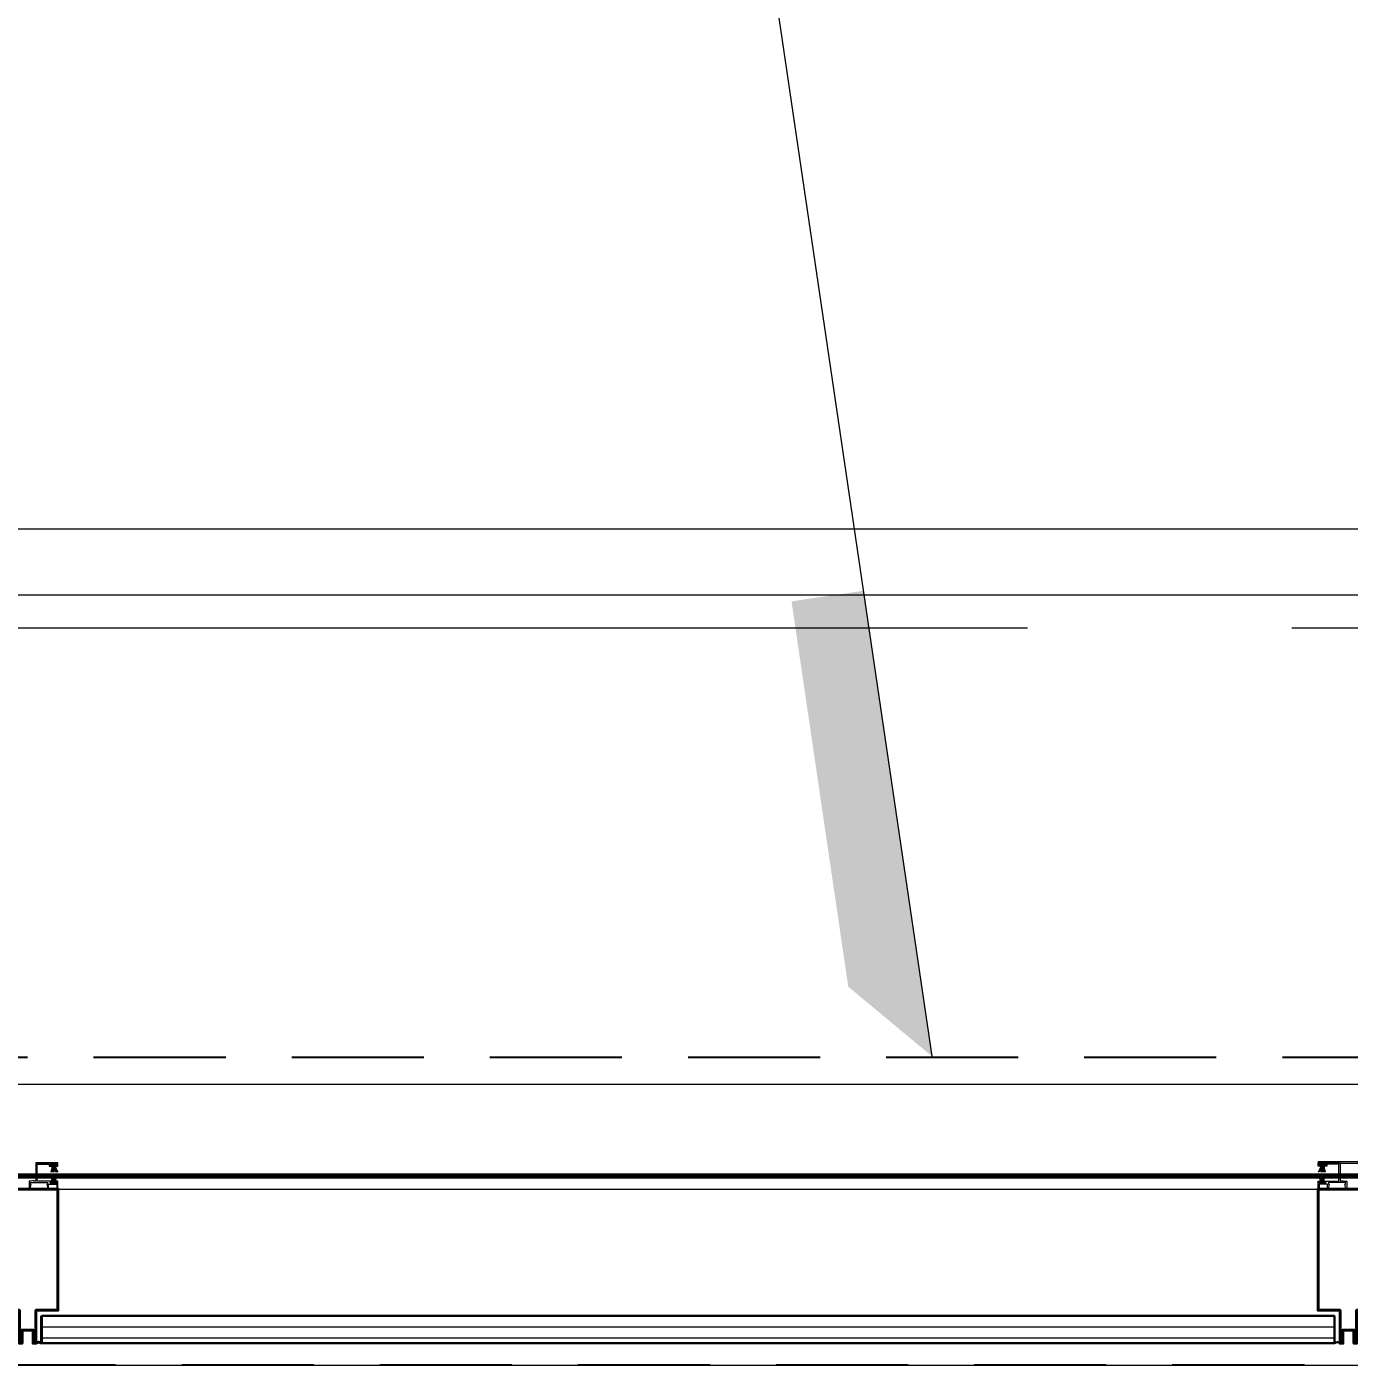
# Model space of a CAD drawing. Header units: inches. Extents: x -26575 to 27, y -11337 to 2257.
# Drawn here: x -21181.1 to -21121, y -18.9 to 41.9 of the extents above; entities that cross this region are included whole.
import ezdxf
from ezdxf import colors
from ezdxf.entities.mleader import LeaderData, LeaderLine
from ezdxf.math import Vec2, Vec3

# ---------------------------------------------------------------- set-up
doc = ezdxf.new("R2010")
doc.units = ezdxf.units.IN
doc.header["$LTSCALE"] = 48
doc.header["$MEASUREMENT"] = 0
for name, pattern in [('A106$0$CENTER', [2, 1.25, -0.25, 0.25, -0.25]), ('A112$0$CENTER', [2, 1.25, -0.25, 0.25, -0.25]), ('CENTER2', [1.125, 0.75, -0.125, 0.125, -0.125]), ('NB - 12th floor_plan$0$HIDDEN2', [0.1875, 0.125, -0.0625])]:
    doc.linetypes.add(name, pattern=pattern)
for name, color, linetype in [('A106$0$A-ANNO-TEXT', 8, 'Continuous'), ('A106$0$A-CLNG-RAIL', 8, 'Continuous'), ('A106$0$A-FLOR-SLAB', 8, 'Continuous'), ('A106$0$A-GLAZ', 8, 'Continuous'), ('A106$0$A-GLAZ-CRNA', 8, 'Continuous'), ('A106$0$A-GRID-GRD1-12', 8, 'CENTER2'), ('A112$0$A-CLNG-RAIL', 8, 'Continuous'), ('A112$0$A-FLOR-SLAB', 8, 'Continuous'), ('A112$0$A-GLAZ', 8, 'Continuous'), ('A112$0$A-GLAZ-CRNA', 8, 'Continuous'), ('A112$0$A-GRID-GRD1-12', 8, 'Continuous'), ('A612$0$A-CLNG-RAIL', 8, 'Continuous'), ('A612$0$A-CLNG-SFFT', 8, 'Continuous'), ('E-Anno-Note', 6, 'Continuous'), ('E-FIRE', 234, 'Continuous'), ('NB - 12th floor_plan$0$STFIN1', 1, 'NB - 12th floor_plan$0$HIDDEN2'), ('NB - 12th floor_plan$0$STSLABNOTCH', 1, 'NB - 12th floor_plan$0$HIDDEN2'), ('XREF', 7, 'Continuous')]:
    doc.layers.add(name, color=color, linetype=linetype)
doc.layers.add('E-Fire-Covr', color=240, linetype='Continuous', lineweight=70, plot=False)
doc.styles.add('MAMEP ANNO', font='arial.ttf', dxfattribs={"height": 0.078125})

# ---------------------------------------------------------------- blocks, each defined once
blk = doc.blocks.new('*U546')
at = {"layer": 'A106$0$A-CLNG-RAIL', "linetype": 'Continuous', "lineweight": 13}
for p, q in [((-0.65, 0.454), (-0.65, 0.594)), ((-0.65, 0.594), (0.348, 0.594)), ((-0.545, 0.454), (-0.65, 0.454)), ((-0.305, 0.544), (-0.605, 0.544)), ((-0.605, 0.544), (-0.605, 0.494)), ((-0.605, 0.494), (-0.545, 0.494)), ((-0.545, 0.494), (-0.545, 0.454)), ((-0.365, 0.454), (-0.365, 0.494)), ((-0.365, 0.494), (-0.305, 0.494)), ((-0.26, 0.454), (-0.365, 0.454)), ((-0.305, 0.494), (-0.305, 0.544)), ((0.298, 0.544), (-0.26, 0.544)), ((-0.26, 0.544), (-0.26, 0.454)), ((0.298, -0.232), (0.298, 0.544)), ((0.348, 0.594), (0.348, -0.232)), ((-0.65, -0.594), (-0.65, -0.232)), ((-0.65, -0.232), (-0.545, -0.232)), ((-0.605, -0.594), (-0.65, -0.594)), ((-0.545, -0.272), (-0.605, -0.272)), ((-0.605, -0.272), (-0.605, -0.322)), ((-0.605, -0.322), (-0.305, -0.322)), ((-0.231, -0.372), (-0.605, -0.372)), ((-0.605, -0.372), (-0.605, -0.594)), ((-0.545, -0.232), (-0.545, -0.272)), ((-0.365, -0.272), (-0.365, -0.232)), ((-0.365, -0.232), (0.298, -0.232)), ((-0.305, -0.272), (-0.365, -0.272)), ((-0.305, -0.322), (-0.305, -0.272)), ((-0.231, -0.594), (-0.231, -0.372)), ((-0.186, -0.594), (-0.231, -0.594)), ((0.6, -0.292), (-0.186, -0.292)), ((-0.186, -0.292), (-0.186, -0.386)), ((-0.186, -0.386), (-0.151, -0.386)), ((-0.151, -0.386), (-0.186, -0.511)), ((-0.186, -0.511), (-0.186, -0.594)), ((0.348, -0.232), (0.442, -0.232)), ((0.442, -0.232), (0.442, -0.197)), ((0.442, -0.197), (0.567, -0.232)), ((0.6, -0.511), (0.565, -0.386)), ((0.565, -0.386), (0.6, -0.386)), ((0.567, -0.232), (0.65, -0.232)), ((0.6, -0.386), (0.6, -0.292)), ((0.6, -0.594), (0.6, -0.511)), ((0.65, -0.594), (0.6, -0.594)), ((0.65, -0.232), (0.65, -0.594))]:
    blk.add_line(p, q, dxfattribs=at)
at = {"layer": 'A106$0$A-CLNG-RAIL', "lineweight": 13, "flags": 128}
for points in [[(-0.55, 0.511), (-0.362, 0.511)], [(-0.395, 0.499), (-0.383, 0.445), (-0.377, 0.372), (-0.331, 0.181)], [(-0.395, -0.287), (-0.383, -0.232), (-0.377, -0.16), (-0.331, 0.032)], [(-0.55, -0.299), (-0.362, -0.299)]]:
    blk.add_lwpolyline(points, dxfattribs=at)
at = {"layer": 'A106$0$A-CLNG-RAIL', "lineweight": 13}
for points in [[(-0.528, 0.505), (-0.516, 0.457), (-0.534, 0.408), (-0.57, 0.336), (-0.586, 0.312), (-0.641, 0.181)], [(-0.528, -0.293), (-0.516, -0.244), (-0.534, -0.196), (-0.57, -0.123), (-0.586, -0.099), (-0.641, 0.032)], [(-0.498, 0.505), (-0.498, 0.469), (-0.498, 0.414), (-0.528, 0.342), (-0.543, 0.312), (-0.588, 0.181)], [(-0.498, -0.293), (-0.498, -0.257), (-0.498, -0.202), (-0.528, -0.129), (-0.543, -0.099), (-0.588, 0.032)], [(-0.47, 0.511), (-0.468, 0.493), (-0.461, 0.451), (-0.474, 0.36), (-0.491, 0.312), (-0.513, 0.181)], [(-0.47, -0.299), (-0.468, -0.281), (-0.461, -0.238), (-0.474, -0.148), (-0.491, -0.099), (-0.513, 0.032)], [(-0.449, 0.511), (-0.437, 0.402), (-0.449, 0.336), (-0.444, 0.312), (-0.443, 0.181)], [(-0.449, -0.299), (-0.437, -0.19), (-0.449, -0.123), (-0.444, -0.099), (-0.443, 0.032)], [(-0.413, 0.499), (-0.413, 0.445), (-0.413, 0.384), (-0.401, 0.336), (-0.397, 0.312), (-0.373, 0.181)], [(-0.413, -0.287), (-0.413, -0.232), (-0.413, -0.172), (-0.401, -0.123), (-0.397, -0.099), (-0.373, 0.032)]]:
    blk.add_open_spline(points, degree=3, dxfattribs=at)
blk = doc.blocks.new('*U545')
at = {"layer": 'A106$0$A-CLNG-RAIL', "linetype": 'Continuous', "lineweight": 13}
for p, q in [((0.65, 0.594), (-0.348, 0.594)), ((-0.348, 0.594), (-0.348, -0.232)), ((-0.298, -0.232), (-0.298, 0.544)), ((-0.298, 0.544), (0.26, 0.544)), ((0.26, 0.544), (0.26, 0.454)), ((0.26, 0.454), (0.365, 0.454)), ((0.305, 0.494), (0.305, 0.544)), ((0.305, 0.544), (0.605, 0.544)), ((0.365, 0.494), (0.305, 0.494)), ((0.365, 0.454), (0.365, 0.494)), ((0.605, 0.494), (0.545, 0.494)), ((0.545, 0.494), (0.545, 0.454)), ((0.545, 0.454), (0.65, 0.454)), ((0.605, 0.544), (0.605, 0.494)), ((0.65, 0.454), (0.65, 0.594)), ((-0.567, -0.232), (-0.65, -0.232)), ((-0.65, -0.232), (-0.65, -0.594)), ((-0.65, -0.594), (-0.6, -0.594)), ((-0.6, -0.386), (-0.6, -0.292)), ((-0.6, -0.292), (0.186, -0.292)), ((-0.6, -0.511), (-0.565, -0.386)), ((-0.565, -0.386), (-0.6, -0.386)), ((-0.6, -0.594), (-0.6, -0.511)), ((-0.442, -0.197), (-0.567, -0.232)), ((-0.442, -0.232), (-0.442, -0.197)), ((-0.348, -0.232), (-0.442, -0.232)), ((0.365, -0.232), (-0.298, -0.232)), ((0.186, -0.386), (0.151, -0.386)), ((0.151, -0.386), (0.186, -0.511)), ((0.186, -0.292), (0.186, -0.386)), ((0.186, -0.511), (0.186, -0.594)), ((0.186, -0.594), (0.231, -0.594)), ((0.231, -0.594), (0.231, -0.372)), ((0.231, -0.372), (0.605, -0.372)), ((0.305, -0.322), (0.305, -0.272)), ((0.305, -0.272), (0.365, -0.272)), ((0.605, -0.322), (0.305, -0.322)), ((0.365, -0.272), (0.365, -0.232)), ((0.65, -0.232), (0.545, -0.232)), ((0.545, -0.232), (0.545, -0.272)), ((0.545, -0.272), (0.605, -0.272)), ((0.605, -0.272), (0.605, -0.322)), ((0.605, -0.372), (0.605, -0.594)), ((0.605, -0.594), (0.65, -0.594)), ((0.65, -0.594), (0.65, -0.232))]:
    blk.add_line(p, q, dxfattribs=at)
at = {"layer": 'A106$0$A-CLNG-RAIL', "lineweight": 13, "flags": 128}
for points in [[(0.395, 0.499), (0.383, 0.445), (0.377, 0.372), (0.331, 0.181)], [(0.395, -0.287), (0.383, -0.232), (0.377, -0.16), (0.331, 0.032)], [(0.55, 0.511), (0.362, 0.511)], [(0.55, -0.299), (0.362, -0.299)]]:
    blk.add_lwpolyline(points, dxfattribs=at)
at = {"layer": 'A106$0$A-CLNG-RAIL', "lineweight": 13}
for points in [[(0.413, 0.499), (0.413, 0.445), (0.413, 0.384), (0.401, 0.336), (0.397, 0.312), (0.373, 0.181)], [(0.413, -0.287), (0.413, -0.232), (0.413, -0.172), (0.401, -0.123), (0.397, -0.099), (0.373, 0.032)], [(0.449, 0.511), (0.437, 0.402), (0.449, 0.336), (0.444, 0.312), (0.443, 0.181)], [(0.449, -0.299), (0.437, -0.19), (0.449, -0.123), (0.444, -0.099), (0.443, 0.032)], [(0.47, 0.511), (0.468, 0.493), (0.461, 0.451), (0.474, 0.36), (0.491, 0.312), (0.513, 0.181)], [(0.47, -0.299), (0.468, -0.281), (0.461, -0.238), (0.474, -0.148), (0.491, -0.099), (0.513, 0.032)], [(0.498, 0.505), (0.498, 0.469), (0.498, 0.414), (0.528, 0.342), (0.543, 0.312), (0.588, 0.181)], [(0.498, -0.293), (0.498, -0.257), (0.498, -0.202), (0.528, -0.129), (0.543, -0.099), (0.588, 0.032)], [(0.528, 0.505), (0.516, 0.457), (0.534, 0.408), (0.57, 0.336), (0.586, 0.312), (0.641, 0.181)], [(0.528, -0.293), (0.516, -0.244), (0.534, -0.196), (0.57, -0.123), (0.586, -0.099), (0.641, 0.032)]]:
    blk.add_open_spline(points, degree=3, dxfattribs=at)
blk = doc.blocks.new('A106$0$CW20FCORNER_3')
at = {"layer": 'A106$0$A-GLAZ-CRNA', "linetype": 'Continuous', "lineweight": 0}
for p, q in [((-118.626, 7), (-7, 7)), ((-119.375, 0.75), (-60.625, 0.75)), ((-119.375, 0.25), (-60.625, 0.25))]:
    blk.add_line(p, q, dxfattribs=at)
at = {"layer": 'A106$0$A-GLAZ-CRNA', "linetype": 'Continuous', "lineweight": 40}
blk.add_line((-119.375, 1.25), (-119.375, 0), dxfattribs=at)
at = {"layer": 'A106$0$A-GLAZ-CRNA', "linetype": 'Continuous', "lineweight": 30}
for p, q in [((-119.375, 1.25), (-60.625, 1.25)), ((-60.625, 1.25), (-60.625, 0)), ((-119.375, 0), (-60.625, 0))]:
    blk.add_line(p, q, dxfattribs=at)
at = {"layer": 'A106$0$A-GLAZ-CRNA', "linetype": 'Continuous', "lineweight": 40, "flags": 128}
for points in [[(-120, 0.594), (-120.25, 0.594), (-120.25, 0), (-120.375, 0), (-120.375, 1.5), (-121.375, 1.5), (-121.376, 7), (-120.001, 7)], [(-120, 0.594), (-119.75, 0.594), (-119.75, 0), (-119.625, 0), (-119.625, 1.5), (-118.625, 1.5), (-118.626, 7), (-120.001, 7)], [(-60, 0.594), (-60.25, 0.594), (-60.25, 0), (-60.375, 0), (-60.375, 1.5), (-61.375, 1.5), (-61.376, 7), (-60.001, 7)], [(-60, 0.594), (-59.75, 0.594), (-59.75, 0), (-59.625, 0), (-59.625, 1.5), (-58.625, 1.5), (-58.626, 7), (-60.001, 7)]]:
    blk.add_lwpolyline(points, dxfattribs=at)
at = {"layer": 'A106$0$A-GLAZ-CRNA', "linetype": 'Continuous', "lineweight": 40, "extrusion": (0, 0, -1)}
blk.add_arc((119.5, -0.125), 0.177, 45, 135, dxfattribs=at)
at = {"layer": 'A106$0$A-GLAZ-CRNA', "linetype": 'Continuous', "lineweight": 30, "extrusion": (0, 0, -1)}
blk.add_arc((60.5, -0.125), 0.177, 45, 135, dxfattribs=at)
blk = doc.blocks.new('A106')
at = {"layer": 'A106$0$A-ANNO-TEXT', "lineweight": 0}
blk.add_line((-21155.716, 102.237), (-21139.943, -4.865), dxfattribs=at)
blk.add_solid([(-21139.943, -4.865), (-21143.057, 16.282), (-21143.743, -1.71), (-21146.322, 15.801)], dxfattribs=at)
at = {"layer": 'A106$0$A-CLNG-RAIL', "lineweight": 13}
blk.add_3dface([(-21122.399, -9.717), (-21119.649, -9.717), (-21119.649, -9.667), (-21122.399, -9.667)], dxfattribs=at)
at = {"layer": 'A106$0$A-FLOR-SLAB', "lineweight": 0, "flags": 128}
blk.add_lwpolyline([(-23869.273, 1530.347), (-21072.774, 1530.345), (-21072.774, -6.154), (-22489.274, -6.154), (-22489.274, 53.845), (-22872.774, 53.845), (-22872.774, -6.154), (-24409.272, -6.154)], dxfattribs=at)
at = {"layer": 'A106$0$A-GLAZ', "lineweight": 0}
blk.add_line((-22352.023, -18.905), (-21060.024, -18.905), dxfattribs=at)
at = {"layer": 'A106$0$A-GRID-GRD1-12', "linetype": 'A106$0$CENTER', "lineweight": 0}
blk.add_line((-24363.599, 14.595), (-20442.354, 14.595), dxfattribs=at)
at = {"layer": 'A106$0$A-CLNG-RAIL', "lineweight": 13}
for name, p in [('*U545', (-21180.299, -10.31)), ('*U546', (-21121.749, -10.31))]:
    blk.add_blockref(name, p, dxfattribs=at)
at = {"layer": 'A106$0$A-GLAZ-CRNA', "lineweight": 30}
blk.add_blockref('A106$0$CW20FCORNER_3', (-21061.024, -17.904), dxfattribs=at)
blk = doc.blocks.new('A112')
at = {"layer": 'A112$0$A-CLNG-RAIL', "lineweight": 13}
for p, q in [((-21179.649, -9.717), (-21180.647, -9.717)), ((-21180.647, -9.717), (-21180.647, -10.543)), ((-21179.649, -9.857), (-21179.649, -9.717)), ((-21122.399, -9.857), (-21122.399, -9.717)), ((-21122.399, -9.717), (-21121.401, -9.717)), ((-21121.401, -9.717), (-21121.401, -10.543)), ((-21180.597, -10.543), (-21180.597, -9.767)), ((-21180.597, -9.767), (-21180.039, -9.767)), ((-21180.039, -9.767), (-21180.039, -9.857)), ((-21180.039, -9.857), (-21179.934, -9.857)), ((-21179.994, -9.817), (-21179.994, -9.767)), ((-21179.994, -9.767), (-21179.694, -9.767)), ((-21179.934, -9.817), (-21179.994, -9.817)), ((-21179.934, -9.857), (-21179.934, -9.817)), ((-21179.694, -9.817), (-21179.754, -9.817)), ((-21179.754, -9.817), (-21179.754, -9.857)), ((-21179.754, -9.857), (-21179.649, -9.857)), ((-21179.694, -9.767), (-21179.694, -9.817)), ((-21122.294, -9.857), (-21122.399, -9.857)), ((-21122.054, -9.767), (-21122.354, -9.767)), ((-21122.354, -9.767), (-21122.354, -9.817)), ((-21122.354, -9.817), (-21122.294, -9.817)), ((-21122.294, -9.817), (-21122.294, -9.857)), ((-21122.114, -9.857), (-21122.114, -9.817)), ((-21122.114, -9.817), (-21122.054, -9.817)), ((-21122.009, -9.857), (-21122.114, -9.857)), ((-21122.054, -9.817), (-21122.054, -9.767)), ((-21121.451, -9.767), (-21122.009, -9.767)), ((-21122.009, -9.767), (-21122.009, -9.857)), ((-21121.451, -10.543), (-21121.451, -9.767)), ((-21180.866, -10.543), (-21180.949, -10.543)), ((-21180.949, -10.543), (-21180.949, -10.905)), ((-21180.949, -10.905), (-21180.899, -10.905)), ((-21180.899, -10.697), (-21180.899, -10.603)), ((-21180.899, -10.603), (-21180.113, -10.603)), ((-21180.899, -10.822), (-21180.864, -10.697)), ((-21180.864, -10.697), (-21180.899, -10.697)), ((-21180.899, -10.905), (-21180.899, -10.822)), ((-21180.741, -10.508), (-21180.866, -10.543)), ((-21180.741, -10.543), (-21180.741, -10.508)), ((-21180.647, -10.543), (-21180.741, -10.543)), ((-21179.934, -10.543), (-21180.597, -10.543)), ((-21180.113, -10.697), (-21180.148, -10.697)), ((-21180.148, -10.697), (-21180.113, -10.822)), ((-21180.113, -10.603), (-21180.113, -10.697)), ((-21180.113, -10.822), (-21180.113, -10.905)), ((-21180.113, -10.905), (-21180.068, -10.905)), ((-21180.068, -10.905), (-21180.068, -10.683)), ((-21180.068, -10.683), (-21179.694, -10.683)), ((-21179.994, -10.633), (-21179.994, -10.583)), ((-21179.994, -10.583), (-21179.934, -10.583)), ((-21179.694, -10.633), (-21179.994, -10.633)), ((-21179.934, -10.583), (-21179.934, -10.543)), ((-21179.649, -10.543), (-21179.754, -10.543)), ((-21179.754, -10.543), (-21179.754, -10.583)), ((-21179.754, -10.583), (-21179.694, -10.583)), ((-21179.694, -10.583), (-21179.694, -10.633)), ((-21179.694, -10.683), (-21179.694, -10.905)), ((-21179.694, -10.905), (-21179.649, -10.905)), ((-21179.649, -10.905), (-21179.649, -10.543)), ((-21122.399, -10.905), (-21122.399, -10.543)), ((-21122.399, -10.543), (-21122.294, -10.543)), ((-21122.354, -10.905), (-21122.399, -10.905)), ((-21122.294, -10.583), (-21122.354, -10.583)), ((-21122.354, -10.583), (-21122.354, -10.633)), ((-21122.354, -10.633), (-21122.054, -10.633)), ((-21121.98, -10.683), (-21122.354, -10.683)), ((-21122.354, -10.683), (-21122.354, -10.905)), ((-21122.294, -10.543), (-21122.294, -10.583)), ((-21122.114, -10.583), (-21122.114, -10.543)), ((-21122.114, -10.543), (-21121.451, -10.543)), ((-21122.054, -10.583), (-21122.114, -10.583)), ((-21122.054, -10.633), (-21122.054, -10.583)), ((-21121.98, -10.905), (-21121.98, -10.683)), ((-21121.935, -10.905), (-21121.98, -10.905)), ((-21121.149, -10.603), (-21121.935, -10.603)), ((-21121.935, -10.603), (-21121.935, -10.697)), ((-21121.935, -10.697), (-21121.9, -10.697)), ((-21121.9, -10.697), (-21121.935, -10.822)), ((-21121.935, -10.822), (-21121.935, -10.905)), ((-21121.401, -10.543), (-21121.307, -10.543)), ((-21121.307, -10.543), (-21121.307, -10.508)), ((-21121.307, -10.508), (-21121.182, -10.543)), ((-21121.149, -10.822), (-21121.184, -10.697)), ((-21121.184, -10.697), (-21121.149, -10.697)), ((-21121.182, -10.543), (-21121.099, -10.543)), ((-21121.149, -10.697), (-21121.149, -10.603)), ((-21121.149, -10.905), (-21121.149, -10.822)), ((-21121.099, -10.905), (-21121.149, -10.905)), ((-21121.099, -10.543), (-21121.099, -10.905))]:
    blk.add_line(p, q, dxfattribs=at)
at = {"layer": 'A112$0$A-CLNG-RAIL', "lineweight": 13, "flags": 128}
for points in [[(-21179.904, -9.811), (-21179.916, -9.866), (-21179.922, -9.938), (-21179.968, -10.13)], [(-21179.904, -10.597), (-21179.916, -10.543), (-21179.922, -10.47), (-21179.968, -10.279)], [(-21179.749, -9.799), (-21179.937, -9.799)], [(-21122.299, -9.799), (-21122.112, -9.799)], [(-21122.144, -9.811), (-21122.132, -9.866), (-21122.126, -9.938), (-21122.08, -10.13)], [(-21122.144, -10.597), (-21122.132, -10.543), (-21122.126, -10.47), (-21122.08, -10.279)], [(-21179.749, -10.609), (-21179.937, -10.609)], [(-21122.299, -10.609), (-21122.112, -10.609)]]:
    blk.add_lwpolyline(points, dxfattribs=at)
at = {"layer": 'A112$0$A-CLNG-RAIL', "lineweight": 13}
for points in [[(-21179.886, -9.811), (-21179.886, -9.866), (-21179.886, -9.926), (-21179.898, -9.975), (-21179.902, -9.999), (-21179.926, -10.13)], [(-21179.886, -10.597), (-21179.886, -10.543), (-21179.886, -10.482), (-21179.898, -10.434), (-21179.902, -10.409), (-21179.926, -10.279)], [(-21179.85, -9.799), (-21179.862, -9.908), (-21179.85, -9.975), (-21179.855, -9.999), (-21179.856, -10.13)], [(-21179.85, -10.609), (-21179.862, -10.5), (-21179.85, -10.434), (-21179.855, -10.409), (-21179.856, -10.279)], [(-21179.829, -9.799), (-21179.831, -9.817), (-21179.838, -9.86), (-21179.825, -9.95), (-21179.808, -9.999), (-21179.786, -10.13)], [(-21179.829, -10.609), (-21179.831, -10.591), (-21179.838, -10.549), (-21179.825, -10.458), (-21179.808, -10.409), (-21179.786, -10.279)], [(-21179.801, -9.805), (-21179.801, -9.841), (-21179.801, -9.896), (-21179.771, -9.969), (-21179.756, -9.999), (-21179.711, -10.13)], [(-21179.801, -10.603), (-21179.801, -10.567), (-21179.801, -10.512), (-21179.771, -10.44), (-21179.756, -10.409), (-21179.711, -10.279)], [(-21179.771, -9.805), (-21179.783, -9.854), (-21179.765, -9.902), (-21179.728, -9.975), (-21179.713, -9.999), (-21179.658, -10.13)], [(-21179.771, -10.603), (-21179.783, -10.555), (-21179.765, -10.506), (-21179.728, -10.434), (-21179.713, -10.409), (-21179.658, -10.279)], [(-21122.278, -9.805), (-21122.265, -9.854), (-21122.284, -9.902), (-21122.32, -9.975), (-21122.335, -9.999), (-21122.39, -10.13)], [(-21122.278, -10.603), (-21122.265, -10.555), (-21122.284, -10.506), (-21122.32, -10.434), (-21122.335, -10.409), (-21122.39, -10.279)], [(-21122.247, -9.805), (-21122.247, -9.841), (-21122.247, -9.896), (-21122.278, -9.969), (-21122.293, -9.999), (-21122.337, -10.13)], [(-21122.247, -10.603), (-21122.247, -10.567), (-21122.247, -10.512), (-21122.278, -10.44), (-21122.293, -10.409), (-21122.337, -10.279)], [(-21122.22, -9.799), (-21122.217, -9.817), (-21122.211, -9.86), (-21122.223, -9.95), (-21122.241, -9.999), (-21122.263, -10.13)], [(-21122.22, -10.609), (-21122.217, -10.591), (-21122.211, -10.549), (-21122.223, -10.458), (-21122.241, -10.409), (-21122.263, -10.279)], [(-21122.199, -9.799), (-21122.187, -9.908), (-21122.199, -9.975), (-21122.193, -9.999), (-21122.193, -10.13)], [(-21122.199, -10.609), (-21122.187, -10.5), (-21122.199, -10.434), (-21122.193, -10.409), (-21122.193, -10.279)], [(-21122.162, -9.811), (-21122.162, -9.866), (-21122.162, -9.926), (-21122.15, -9.975), (-21122.147, -9.999), (-21122.123, -10.13)], [(-21122.162, -10.597), (-21122.162, -10.543), (-21122.162, -10.482), (-21122.15, -10.434), (-21122.147, -10.409), (-21122.123, -10.279)]]:
    blk.add_open_spline(points, degree=3, dxfattribs=at)
blk.add_3dface([(-21122.399, -9.717), (-21119.649, -9.717), (-21119.649, -9.667), (-21122.399, -9.667)], dxfattribs=at)
at = {"layer": 'A112$0$A-FLOR-SLAB', "lineweight": 0, "flags": 128}
blk.add_lwpolyline([(-23869.273, 1530.347), (-21072.774, 1530.345), (-21072.774, -6.154), (-22489.274, -6.154), (-22489.274, 53.845), (-22872.774, 53.845), (-22872.774, -6.154), (-24409.272, -6.154)], dxfattribs=at)
at = {"layer": 'A112$0$A-GLAZ', "lineweight": 0}
blk.add_line((-22352.023, -18.905), (-21060.024, -18.905), dxfattribs=at)
at = {"layer": 'A112$0$A-GLAZ-CRNA', "lineweight": 0}
for p, q in [((-21179.65, -10.904), (-21068.024, -10.904)), ((-21180.399, -17.154), (-21121.649, -17.154)), ((-21180.399, -17.654), (-21121.649, -17.654))]:
    blk.add_line(p, q, dxfattribs=at)
at = {"layer": 'A112$0$A-GLAZ-CRNA', "lineweight": 40}
blk.add_line((-21180.399, -16.654), (-21180.399, -17.904), dxfattribs=at)
at = {"layer": 'A112$0$A-GLAZ-CRNA', "lineweight": 30}
for p, q in [((-21180.399, -16.654), (-21121.649, -16.654)), ((-21121.649, -16.654), (-21121.649, -17.904)), ((-21180.399, -17.904), (-21121.649, -17.904))]:
    blk.add_line(p, q, dxfattribs=at)
at = {"layer": 'A112$0$A-GLAZ-CRNA', "lineweight": 40, "flags": 128}
for points in [[(-21181.024, -17.311), (-21181.274, -17.311), (-21181.274, -17.904), (-21181.399, -17.904), (-21181.399, -16.404), (-21182.399, -16.404), (-21182.4, -10.904), (-21181.025, -10.904)], [(-21181.024, -17.311), (-21180.774, -17.311), (-21180.774, -17.904), (-21180.649, -17.904), (-21180.649, -16.404), (-21179.649, -16.404), (-21179.65, -10.904), (-21181.025, -10.904)], [(-21121.024, -17.311), (-21121.274, -17.311), (-21121.274, -17.904), (-21121.399, -17.904), (-21121.399, -16.404), (-21122.399, -16.404), (-21122.4, -10.904), (-21121.025, -10.904)], [(-21121.024, -17.311), (-21120.774, -17.311), (-21120.774, -17.904), (-21120.649, -17.904), (-21120.649, -16.404), (-21119.649, -16.404), (-21119.65, -10.904), (-21121.025, -10.904)]]:
    blk.add_lwpolyline(points, dxfattribs=at)
at = {"layer": 'A112$0$A-GLAZ-CRNA', "lineweight": 40, "extrusion": (0, 0, -1)}
blk.add_arc((21180.524, -18.029), 0.177, 45, 135, dxfattribs=at)
at = {"layer": 'A112$0$A-GLAZ-CRNA', "lineweight": 30, "extrusion": (0, 0, -1)}
blk.add_arc((21121.524, -18.029), 0.177, 45, 135, dxfattribs=at)
at = {"layer": 'A112$0$A-GRID-GRD1-12', "linetype": 'A112$0$CENTER', "lineweight": 0}
blk.add_line((-24363.599, 14.595), (-20442.354, 14.595), dxfattribs=at)
blk = doc.blocks.new('A612')
at = {"layer": 'A612$0$A-CLNG-RAIL', "lineweight": 13}
for p, q in [((-21179.649, -9.717), (-21180.647, -9.717)), ((-21180.647, -9.717), (-21180.647, -10.543)), ((-21179.649, -9.857), (-21179.649, -9.717)), ((-21122.399, -9.857), (-21122.399, -9.717)), ((-21122.399, -9.717), (-21121.401, -9.717)), ((-21121.401, -9.717), (-21121.401, -10.543)), ((-21180.597, -10.543), (-21180.597, -9.767)), ((-21180.597, -9.767), (-21180.039, -9.767)), ((-21180.039, -9.767), (-21180.039, -9.857)), ((-21180.039, -9.857), (-21179.934, -9.857)), ((-21179.994, -9.817), (-21179.994, -9.767)), ((-21179.994, -9.767), (-21179.694, -9.767)), ((-21179.934, -9.817), (-21179.994, -9.817)), ((-21179.934, -9.857), (-21179.934, -9.817)), ((-21179.694, -9.817), (-21179.754, -9.817)), ((-21179.754, -9.817), (-21179.754, -9.857)), ((-21179.754, -9.857), (-21179.649, -9.857)), ((-21179.694, -9.767), (-21179.694, -9.817)), ((-21122.294, -9.857), (-21122.399, -9.857)), ((-21122.054, -9.767), (-21122.354, -9.767)), ((-21122.354, -9.767), (-21122.354, -9.817)), ((-21122.354, -9.817), (-21122.294, -9.817)), ((-21122.294, -9.817), (-21122.294, -9.857)), ((-21122.114, -9.857), (-21122.114, -9.817)), ((-21122.114, -9.817), (-21122.054, -9.817)), ((-21122.009, -9.857), (-21122.114, -9.857)), ((-21122.054, -9.817), (-21122.054, -9.767)), ((-21121.451, -9.767), (-21122.009, -9.767)), ((-21122.009, -9.767), (-21122.009, -9.857)), ((-21121.451, -10.543), (-21121.451, -9.767)), ((-21180.866, -10.543), (-21180.949, -10.543)), ((-21180.949, -10.543), (-21180.949, -10.905)), ((-21180.949, -10.905), (-21180.899, -10.905)), ((-21180.899, -10.697), (-21180.899, -10.603)), ((-21180.899, -10.603), (-21180.113, -10.603)), ((-21180.899, -10.822), (-21180.864, -10.697)), ((-21180.864, -10.697), (-21180.899, -10.697)), ((-21180.899, -10.905), (-21180.899, -10.822)), ((-21180.741, -10.508), (-21180.866, -10.543)), ((-21180.741, -10.543), (-21180.741, -10.508)), ((-21180.647, -10.543), (-21180.741, -10.543)), ((-21179.934, -10.543), (-21180.597, -10.543)), ((-21180.113, -10.697), (-21180.148, -10.697)), ((-21180.148, -10.697), (-21180.113, -10.822)), ((-21180.113, -10.603), (-21180.113, -10.697)), ((-21180.113, -10.822), (-21180.113, -10.905)), ((-21180.113, -10.905), (-21180.068, -10.905)), ((-21180.068, -10.905), (-21180.068, -10.683)), ((-21180.068, -10.683), (-21179.694, -10.683)), ((-21179.994, -10.633), (-21179.994, -10.583)), ((-21179.994, -10.583), (-21179.934, -10.583)), ((-21179.694, -10.633), (-21179.994, -10.633)), ((-21179.934, -10.583), (-21179.934, -10.543)), ((-21179.649, -10.543), (-21179.754, -10.543)), ((-21179.754, -10.543), (-21179.754, -10.583)), ((-21179.754, -10.583), (-21179.694, -10.583)), ((-21179.694, -10.583), (-21179.694, -10.633)), ((-21179.694, -10.683), (-21179.694, -10.905)), ((-21179.694, -10.905), (-21179.649, -10.905)), ((-21179.649, -10.905), (-21179.649, -10.543)), ((-21122.399, -10.905), (-21122.399, -10.543)), ((-21122.399, -10.543), (-21122.294, -10.543)), ((-21122.354, -10.905), (-21122.399, -10.905)), ((-21122.294, -10.583), (-21122.354, -10.583)), ((-21122.354, -10.583), (-21122.354, -10.633)), ((-21122.354, -10.633), (-21122.054, -10.633)), ((-21121.98, -10.683), (-21122.354, -10.683)), ((-21122.354, -10.683), (-21122.354, -10.905)), ((-21122.294, -10.543), (-21122.294, -10.583)), ((-21122.114, -10.583), (-21122.114, -10.543)), ((-21122.114, -10.543), (-21121.451, -10.543)), ((-21122.054, -10.583), (-21122.114, -10.583)), ((-21122.054, -10.633), (-21122.054, -10.583)), ((-21121.98, -10.905), (-21121.98, -10.683)), ((-21121.935, -10.905), (-21121.98, -10.905)), ((-21121.149, -10.603), (-21121.935, -10.603)), ((-21121.935, -10.603), (-21121.935, -10.697)), ((-21121.935, -10.697), (-21121.9, -10.697)), ((-21121.9, -10.697), (-21121.935, -10.822)), ((-21121.935, -10.822), (-21121.935, -10.905)), ((-21121.401, -10.543), (-21121.307, -10.543)), ((-21121.307, -10.543), (-21121.307, -10.508)), ((-21121.307, -10.508), (-21121.182, -10.543)), ((-21121.149, -10.822), (-21121.184, -10.697)), ((-21121.184, -10.697), (-21121.149, -10.697)), ((-21121.182, -10.543), (-21121.099, -10.543)), ((-21121.149, -10.697), (-21121.149, -10.603)), ((-21121.149, -10.905), (-21121.149, -10.822)), ((-21121.099, -10.905), (-21121.149, -10.905)), ((-21121.099, -10.543), (-21121.099, -10.905))]:
    blk.add_line(p, q, dxfattribs=at)
at = {"layer": 'A612$0$A-CLNG-RAIL', "lineweight": 13, "flags": 128}
for points in [[(-21179.904, -9.811), (-21179.916, -9.866), (-21179.922, -9.938), (-21179.968, -10.13)], [(-21179.904, -10.597), (-21179.916, -10.543), (-21179.922, -10.47), (-21179.968, -10.279)], [(-21179.749, -9.799), (-21179.937, -9.799)], [(-21122.299, -9.799), (-21122.112, -9.799)], [(-21122.144, -9.811), (-21122.132, -9.866), (-21122.126, -9.938), (-21122.08, -10.13)], [(-21122.144, -10.597), (-21122.132, -10.543), (-21122.126, -10.47), (-21122.08, -10.279)], [(-21179.749, -10.609), (-21179.937, -10.609)], [(-21122.299, -10.609), (-21122.112, -10.609)]]:
    blk.add_lwpolyline(points, dxfattribs=at)
at = {"layer": 'A612$0$A-CLNG-RAIL', "lineweight": 13}
for points in [[(-21179.886, -9.811), (-21179.886, -9.866), (-21179.886, -9.926), (-21179.898, -9.975), (-21179.902, -9.999), (-21179.926, -10.13)], [(-21179.886, -10.597), (-21179.886, -10.543), (-21179.886, -10.482), (-21179.898, -10.434), (-21179.902, -10.409), (-21179.926, -10.279)], [(-21179.85, -9.799), (-21179.862, -9.908), (-21179.85, -9.975), (-21179.855, -9.999), (-21179.856, -10.13)], [(-21179.85, -10.609), (-21179.862, -10.5), (-21179.85, -10.434), (-21179.855, -10.409), (-21179.856, -10.279)], [(-21179.829, -9.799), (-21179.831, -9.817), (-21179.838, -9.86), (-21179.825, -9.95), (-21179.808, -9.999), (-21179.786, -10.13)], [(-21179.829, -10.609), (-21179.831, -10.591), (-21179.838, -10.549), (-21179.825, -10.458), (-21179.808, -10.409), (-21179.786, -10.279)], [(-21179.801, -9.805), (-21179.801, -9.841), (-21179.801, -9.896), (-21179.771, -9.969), (-21179.756, -9.999), (-21179.711, -10.13)], [(-21179.801, -10.603), (-21179.801, -10.567), (-21179.801, -10.512), (-21179.771, -10.44), (-21179.756, -10.409), (-21179.711, -10.279)], [(-21179.771, -9.805), (-21179.783, -9.854), (-21179.765, -9.902), (-21179.728, -9.975), (-21179.713, -9.999), (-21179.658, -10.13)], [(-21179.771, -10.603), (-21179.783, -10.555), (-21179.765, -10.506), (-21179.728, -10.434), (-21179.713, -10.409), (-21179.658, -10.279)], [(-21122.278, -9.805), (-21122.265, -9.854), (-21122.284, -9.902), (-21122.32, -9.975), (-21122.335, -9.999), (-21122.39, -10.13)], [(-21122.278, -10.603), (-21122.265, -10.555), (-21122.284, -10.506), (-21122.32, -10.434), (-21122.335, -10.409), (-21122.39, -10.279)], [(-21122.247, -9.805), (-21122.247, -9.841), (-21122.247, -9.896), (-21122.278, -9.969), (-21122.293, -9.999), (-21122.337, -10.13)], [(-21122.247, -10.603), (-21122.247, -10.567), (-21122.247, -10.512), (-21122.278, -10.44), (-21122.293, -10.409), (-21122.337, -10.279)], [(-21122.22, -9.799), (-21122.217, -9.817), (-21122.211, -9.86), (-21122.223, -9.95), (-21122.241, -9.999), (-21122.263, -10.13)], [(-21122.22, -10.609), (-21122.217, -10.591), (-21122.211, -10.549), (-21122.223, -10.458), (-21122.241, -10.409), (-21122.263, -10.279)], [(-21122.199, -9.799), (-21122.187, -9.908), (-21122.199, -9.975), (-21122.193, -9.999), (-21122.193, -10.13)], [(-21122.199, -10.609), (-21122.187, -10.5), (-21122.199, -10.434), (-21122.193, -10.409), (-21122.193, -10.279)], [(-21122.162, -9.811), (-21122.162, -9.866), (-21122.162, -9.926), (-21122.15, -9.975), (-21122.147, -9.999), (-21122.123, -10.13)], [(-21122.162, -10.597), (-21122.162, -10.543), (-21122.162, -10.482), (-21122.15, -10.434), (-21122.147, -10.409), (-21122.123, -10.279)]]:
    blk.add_open_spline(points, degree=3, dxfattribs=at)
blk.add_3dface([(-21122.399, -9.717), (-21119.649, -9.717), (-21119.649, -9.667), (-21122.399, -9.667)], dxfattribs=at)
at = {"layer": 'A612$0$A-CLNG-SFFT', "lineweight": 0}
for p, q in [((-22464.024, 19.095, 0), (-21098.024, 19.095, 0)), ((-22467.024, 16.095, 0), (-21095.024, 16.095, 0))]:
    blk.add_line(p, q, dxfattribs=at)
blk = doc.blocks.new('NB - 12th floor_plan')
at = {"layer": 'NB - 12th floor_plan$0$STFIN1', "elevation": 0}
blk.add_lwpolyline([(-24599.08, 241.312), (-24088.947, 1393.42), (-23923.445, 1320.139), (-23881.024, 1362.094), (-23881.024, 1543.097), (-21060.024, 1543.097), (-21060.024, -18.905), (-22502.024, -18.905)], dxfattribs=at)
at = {"layer": 'NB - 12th floor_plan$0$STSLABNOTCH', "elevation": 0}
blk.add_lwpolyline([(-21304.024, -7.404), (-21304.024, -4.904), (-21071.524, -4.905)], dxfattribs=at)
blk = doc.blocks.new('*U164')
at = {"layer": 'E-Fire-Covr'}
blk.add_lwpolyline([(10.154, 322), (318, 322), (318, -314), (-318, -314), (-318, 322), (-9.515, 322)], dxfattribs=at)

msp = doc.modelspace()

# ---------------------------------------------------------------- block references
at = {"layer": 'E-FIRE'}
msp.add_blockref('*U164', (-21296.462, 303.692), dxfattribs=at)
at = {"layer": 'XREF'}
for name in ['A106', 'A112', 'NB - 12th floor_plan', 'A612']:
    msp.add_blockref(name, (0, 0), dxfattribs=at)

# ---------------------------------------------------------------- leaders
at = {"layer": 'E-Anno-Note'}
ml = msp.add_multileader_mtext('Standard', dxfattribs=at)
ml.set_content('CEILING MOUNTED J-BOX\\PFOR MECH SHADES\\P(TYP.)', color=256, style='MAMEP ANNO')
ml.set_leader_properties(color=256, linetype='Continuous')
ml.build(insert=Vec2(0, 0))
ml.multileader.update_dxf_attribs({"has_dogleg": 0, "text_right_attachment_type": 3, "dogleg_length": 3.844, "arrow_head_size": 12, "scale": 96})
ctx = ml.context
ctx.base_point, ctx.scale, ctx.char_height, ctx.arrow_head_size, ctx.landing_gap_size, ctx.plane_origin = Vec3(-24512.301, 285.053), 96, 9.75, 12, 3.75, Vec3(-24593.488, 236.204)
ctx.right_attachment = 3
notes = []
notes.append((ctx, [(0, (0, 0, 0), (0, 0), (1, 0), 1, [])]))
ctx.mtext.insert, ctx.mtext.flow_direction = Vec3(-24508.551, 291.361), 5
for ctx, leaders in notes:
    for number, flags, end, landing, length, lines in leaders:
        leader = LeaderData()
        leader.index, (leader.has_last_leader_line, leader.has_dogleg_vector, leader.attachment_direction) = number, flags
        leader.last_leader_point, leader.dogleg_vector, leader.dogleg_length = Vec3(end), Vec3(landing), length
        for number, points, colour, breaks in lines:
            line = LeaderLine()
            line.index, line.vertices, line.color, line.breaks = number, Vec3.list(points), colors.encode_raw_color(colour), breaks
            leader.lines.append(line)
        ctx.leaders.append(leader)

doc.saveas('drawing.dxf')
